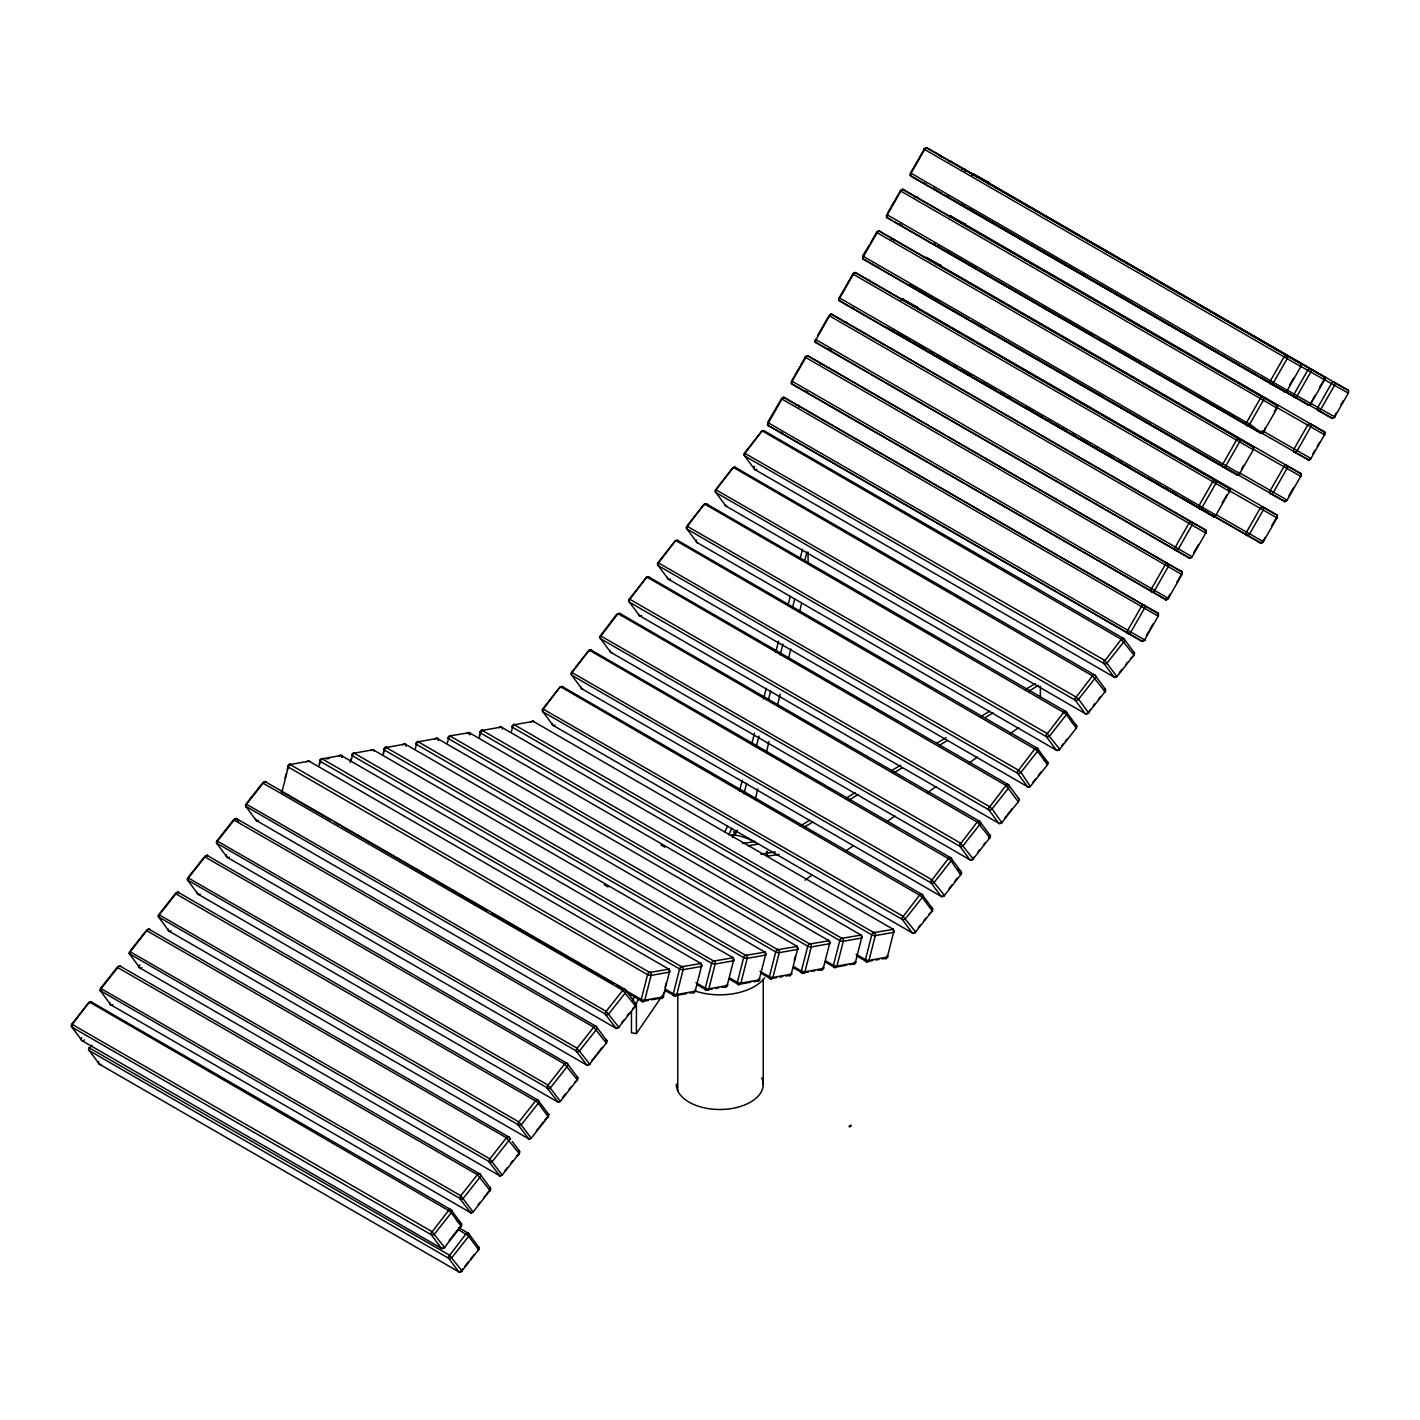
<?xml version="1.0" encoding="UTF-8"?>
<svg xmlns="http://www.w3.org/2000/svg" width="1420" height="1420" viewBox="0 0 1420 1420"><rect width="100%" height="100%" fill="white"/><g stroke="black" fill="none" stroke-linecap="round" stroke-linejoin="round"><path stroke-width="1.5" d="M89.247 1002.165L72.633 1023.962A2.574 1.491 -60 0 0 71.994 1027.193L81.952 1040.647L441.229 1248.216A2.574 2.041 -36.5 0 0 444.602 1247.275L461.234 1226.206A2.574 2.041 -36.5 0 0 460.967 1223.188L451.027 1209.751L91.732 1002.183A2.574 2.041 -36.5 0 0 88.359 1003.106L71.745 1024.175A2.574 2.041 -36.5 0 0 71.994 1027.193L431.289 1234.761L441.229 1248.216A2.574 1.491 -60 0 0 443.732 1247.488L444.833 1247.772L431.911 1231.531L71.745 1024.175M461.145 1271.734L462.991 1268.681M560.261 686.836L543.629 708.633A2.574 1.491 -60 0 0 543.008 711.864L552.966 725.3L912.244 932.869A2.574 2.041 -36.5 0 0 915.616 931.946L932.23 910.877A2.574 2.041 -36.5 0 0 931.981 907.841L922.024 894.405L562.746 686.836A2.574 2.041 -36.5 0 0 561.628 686.588M589.069 650.289L572.455 672.086A2.574 1.491 -60 0 0 571.834 675.316L581.774 688.753L941.069 896.322A2.574 2.041 -36.5 0 0 944.442 895.399L961.056 874.329A2.574 2.041 -36.5 0 0 960.79 871.294L950.85 857.857L591.554 650.289A2.574 2.041 -36.5 0 0 588.182 651.212L586.336 653.555M617.895 613.742L601.281 635.539A2.574 1.491 -60 0 0 600.642 638.769L610.6 652.206L969.878 859.774A2.574 1.491 -60 0 0 971.475 859.881M646.721 577.194L630.09 598.991A2.574 1.491 -60 0 0 629.468 602.222L639.426 615.659L998.704 823.227A2.574 1.491 -60 0 0 1000.763 822.979M675.529 540.647L658.916 562.427A2.574 1.491 -60 0 0 658.294 565.675L668.234 579.111L1027.53 786.68A2.574 2.041 -36.5 0 0 1030.902 785.757L1047.516 764.688A2.574 2.041 -36.5 0 0 1047.25 761.653L1037.31 748.216L678.032 540.647A2.574 2.041 -36.5 0 0 674.66 541.57L670.027 547.428M704.356 504.1L687.741 525.879A2.574 1.491 -60 0 0 687.102 529.128L697.06 542.564L1056.338 750.133A2.574 1.491 -60 0 0 1057.456 750.452M733.181 467.535L716.55 489.332A2.574 1.491 -60 0 0 715.928 492.58L725.886 506.017L1085.164 713.585A2.574 1.491 -60 0 0 1086.761 713.692M761.99 430.988L745.376 452.785A2.574 1.491 -60 0 0 744.754 456.033L754.694 469.47L1113.99 677.038A2.574 1.491 -60 0 0 1116.049 676.79M914.729 932.887L914.729 932.159A2.574 1.491 -60 0 1 912.244 932.869L902.286 919.432L543.008 711.864A2.574 2.041 -36.5 0 1 542.759 708.846L902.925 916.202L915.616 931.946L915.083 932.727M943.555 896.34L943.555 895.612A2.574 1.491 -60 0 1 941.069 896.322L931.112 882.885L571.834 675.316A2.574 2.041 -36.5 0 1 571.568 672.299L931.733 879.654L944.442 895.399L943.892 896.18M972.38 859.792L974.226 856.721M1030.015 786.68L1030.015 785.97A2.574 1.491 -60 0 1 1027.53 786.68L1017.572 773.243L658.294 565.675M1058.841 750.133L1059.71 749.21L1047.019 733.448L686.854 526.092L703.468 505.023A2.574 2.041 -36.5 0 1 706.841 504.1L1066.136 711.668L1076.076 725.105A2.574 2.041 -36.5 0 1 1076.342 728.14L1075.455 728.336L1076.2 727.697M1087.649 713.585L1090.418 709.361M649.863 972.558L289.662 764.297M681.902 966.878L321.701 758.617M713.941 961.198L353.722 752.937M745.962 955.5L385.761 747.24M778 949.82L417.799 741.559M810.021 944.14L449.82 735.879L469.363 732.684M842.06 938.442L481.859 730.182M874.081 932.762L513.88 724.502M431.698 1232.489L448.525 1210.461A2.574 1.491 -60 0 1 451.027 1209.751A2.574 2.041 -36.5 0 1 451.276 1212.769L461.447 1226.702L460.346 1226.418L449.27 1240.476M449.111 1256.008L465.938 1233.98A2.574 1.491 -60 0 1 468.44 1233.27L478.38 1246.707A2.574 2.041 -36.5 0 1 478.647 1249.724L477.759 1249.937A2.574 1.491 -60 0 0 478.38 1246.707M902.712 917.143L919.539 895.132A2.574 1.491 -60 0 1 922.024 894.405A2.574 2.041 -36.5 0 1 922.29 897.44L932.407 911.161L928.573 914.604M931.52 880.595L948.365 858.567A2.574 1.491 -60 0 1 950.85 857.857A2.574 2.041 -36.5 0 1 951.098 860.893L960.612 874.773M960.346 844.048L977.173 822.02A2.574 1.491 -60 0 1 979.676 821.31L989.616 834.747A2.574 2.041 -36.5 0 1 989.882 837.782L988.994 837.995A2.574 1.491 -60 0 0 989.616 834.747M989.172 807.501L1005.999 785.473A2.574 1.491 -60 0 1 1008.484 784.763L1018.442 798.2A2.574 1.491 -60 0 1 1018.619 798.59M1017.98 770.953L1034.825 748.926A2.574 1.491 -60 0 1 1037.31 748.216A2.574 2.041 -36.5 0 1 1037.558 751.233L1047.481 764.546M1046.806 734.406L1063.633 712.378A2.574 1.491 -60 0 1 1066.136 711.668A2.574 2.041 -36.5 0 1 1066.384 714.686L1076.342 728.14L1059.71 749.21A2.574 2.041 -36.5 0 1 1056.338 750.133L1046.398 736.696L687.102 529.128A2.574 2.041 -36.5 0 1 686.517 526.642M1075.632 697.859L1092.459 675.831A2.574 1.491 -60 0 1 1094.944 675.121L1104.902 688.558A2.574 1.491 -60 0 1 1105.15 689.463M1104.44 661.312L1121.285 639.284A2.574 1.491 -60 0 1 1123.77 638.574L1133.728 652.011A2.574 1.491 -60 0 1 1133.923 653.484M755.262 799.584L757.801 788.828M766.427 752.245L768.966 741.488M777.592 704.906L780.13 694.149M788.774 657.566L790.798 648.958M799.442 612.375L801.466 603.784M285.029 778.124L286.094 773.989M287.142 769.853L288.189 765.735A2.574 1.881 79.9 0 1 290.603 764.457L309.205 761.12M281.888 792.981A2.574 1.491 -60 0 1 281.959 791.863L288.295 767.084A2.574 0.923 14.3 0 1 288.189 765.735M319.18 764.173L320.228 760.037A2.574 1.881 79.9 0 1 322.642 758.759L341.244 755.44M319.269 765.522L320.334 761.404A2.574 0.923 14.3 0 1 320.228 760.037M350.154 762.611L351.202 758.493M351.308 759.842L352.355 755.706A2.574 0.923 14.3 0 1 352.267 754.357A2.574 1.881 79.9 0 1 354.663 753.079L373.265 749.742M383.24 752.795L384.287 748.677A2.574 1.881 79.9 0 1 386.702 747.399L405.303 744.062M383.329 754.162L384.394 750.026A2.574 0.923 14.3 0 1 384.287 748.677M415.368 748.464L416.415 744.346A2.574 0.923 14.3 0 1 416.326 742.979A2.574 1.881 79.9 0 1 418.722 741.702L437.324 738.382M447.389 742.784L448.454 738.648A2.574 0.923 14.3 0 1 448.347 737.299A2.574 1.881 79.9 0 1 450.761 736.022A2.574 1.491 -60 0 0 448.454 738.648L807.731 946.217A2.574 0.923 14.3 0 0 811.264 946.962L829.564 943.714A2.574 0.923 14.3 0 0 829.884 942.649M479.321 735.737L480.386 731.62A2.574 1.881 79.9 0 1 482.8 730.341L501.384 727.004M479.428 737.104L480.475 732.968A2.574 0.923 14.3 0 1 480.386 731.62M511.448 731.406L512.514 727.288A2.574 0.923 14.3 0 1 512.407 725.922A2.574 1.881 79.9 0 1 514.821 724.661L533.423 721.324M665.092 987.308L666.14 983.19M794.277 960.435L795.324 956.317M739.5 790.94L742.287 780.254M751.784 743.885L754.57 733.181M763.498 698.959L766.285 688.274M775.764 651.904L778.568 641.201M788.047 604.849L790.283 596.293M800.312 557.794L802.548 549.221M743.903 793.851L746.689 783.148M756.185 746.796L758.972 736.092M768.451 699.723L770.687 691.167M780.166 654.815L782.952 644.112M792.449 607.76L794.685 599.187M804.714 560.687L806.95 552.131M724.786 831.978L727.537 826.085M728.833 834.711L731.584 828.818M732.418 837.498L734.885 832.173A48.901 28.24 0 0 0 733.253 831.871M737.228 830.167L734.885 835.173L731.584 834.658M89.602 1002.13L449.022 1210.781L451.276 1212.769L434.662 1233.838A2.574 2.041 -36.5 0 1 431.289 1234.761A2.574 1.491 -60 0 1 431.911 1231.531L432.053 1232.454M560.616 686.801L920.036 895.434L922.29 897.44L905.658 918.509A2.574 2.041 -36.5 0 1 902.286 919.432A2.574 1.491 -60 0 1 902.925 916.202L903.067 917.107M589.424 650.253L948.862 858.887L951.098 860.893L934.484 881.962A2.574 2.041 -36.5 0 1 931.112 882.885A2.574 1.491 -60 0 1 931.733 879.654L931.875 880.56M618.25 613.706L977.67 822.34L989.882 837.782L973.25 858.851A2.574 2.041 -36.5 0 1 969.878 859.774L959.938 846.338L600.642 638.769A2.574 2.041 -36.5 0 1 600.394 635.734L960.559 843.107L973.481 859.331L972.38 859.064A2.574 1.491 -60 0 1 971.937 859.526M647.076 577.159L1005.999 785.473L1018.246 801.661M675.884 540.612L1035.322 749.245L1037.558 751.233L1020.944 772.32A2.574 2.041 -36.5 0 1 1017.572 773.243A2.574 1.491 -60 0 1 1018.193 770.013L658.028 562.639A2.574 2.041 -36.5 0 0 658.294 565.675M704.71 504.065L1064.148 712.698L1066.384 714.686L1049.77 735.773A2.574 2.041 -36.5 0 1 1046.398 736.696A2.574 1.491 -60 0 1 1047.019 733.448L1047.161 734.371M733.536 467.517L1092.459 675.831L1105.381 692.072L1104.281 691.788A2.574 1.491 -60 0 0 1104.92 690.635M762.345 430.97L1121.285 639.284L1134.154 655.33L1130.32 658.756M767.599 422.414L781.462 398.789A2.574 2.094 -60.8 0 1 784.55 397.618L1158.383 613.564L783.609 397.298M1166.21 599.843L792.183 384.252A2.574 2.094 -60.8 0 1 791.65 380.968L799.957 366.449M800.702 365.117L805.246 357.201A2.574 2.094 -60.8 0 1 808.335 356.012L1182.15 571.958L807.394 355.71M817.689 335.404L828.268 316.908M1213.781 516.649L839.753 301.04A2.574 2.094 -60.8 0 1 839.202 297.774L845.255 287.195M846 285.882L852.799 273.989A2.574 2.094 -60.8 0 1 855.887 272.817L1229.72 488.764L854.947 272.498M869.785 244.275L862.615 255.955L1240.104 473.783L1239.181 473.233A2.574 1.491 -60 0 1 1236.625 474.741L862.792 258.795M870.531 242.962L876.584 232.401A2.574 2.094 -60.8 0 1 879.672 231.211L1253.505 447.158L878.731 230.91M887.518 213.248L898.097 194.753M898.842 193.44L900.351 190.795A2.574 2.094 -60.8 0 1 903.439 189.623L1277.272 405.552L902.516 189.304M1287.674 390.571L1286.751 390.038A2.574 1.491 -60 0 1 1284.177 391.529L911.09 176.24A2.574 2.094 -60.8 0 1 910.557 172.974L915.083 165.04M915.829 163.726L923.39 150.52M849.337 1126.575L850.615 1125.279L849.302 1126.539M1146.331 635.663L1148.602 631.705M1149.348 630.391L1153.129 623.788M1170.115 594.075L1167.843 598.033L1168.749 598.566L791.65 380.968M1176.896 582.182L1181.44 574.266M1193.883 552.469L1198.427 544.552M1222.194 502.946L1226.72 495.03M1241.453 469.274L1243.707 465.316M1265.238 427.668C1264.581 439.383 1253.434 424.899 1246.582 422.468L886.772 214.562A2.574 2.094 -60.8 0 0 887.305 217.846L1261.333 433.437M1274.29 411.818L1276.544 407.859M1289.768 384.749L1293.531 378.146M1157.939 615.25A2.574 1.491 -60 0 0 1157.637 612.908A2.574 2.094 -60.8 0 1 1158.17 616.191L1144.591 639.958A2.574 2.094 -60.8 0 1 1141.503 641.13L767.67 425.201M815.222 341.989L1189.055 557.936A2.574 2.094 -60.8 0 0 1192.143 556.764L1205.74 532.979A2.574 2.094 -60.8 0 0 1205.189 529.713L831.161 314.104M910.344 175.601L1307.891 404.806A2.574 1.491 -60 0 0 1310.465 403.298L1311.973 400.671M1312.737 399.339L1314.991 395.381M1319.517 387.465L1323.298 380.862M1262.841 541.375L1265.113 537.417M1271.912 525.524L1276.438 517.608L1277.343 518.14L1228.229 490.06M1288.899 495.811L1293.425 487.894M1312.666 454.222L1314.938 450.246M1317.21 446.288L1319.464 442.33M973.747 174.252L1348.485 390.5L1333.948 382.14A2.574 1.491 -60 0 0 1331.392 383.631L1317.795 407.416A2.574 1.491 -60 0 0 1317.813 410.362L1331.623 418.083A2.574 1.491 -60 0 0 1334.179 416.575L1336.451 412.616M1340.977 404.7L1343.249 400.724M1201.569 509.212L1260.285 542.884A2.574 2.094 -60.8 0 0 1263.374 541.694L1276.953 517.927A2.574 2.094 -60.8 0 0 1276.42 514.661L902.392 299.052M632.557 1000.319L634.74 996.538M638.609 999.201L636.409 1002.981L636.409 1033.582L631.456 1032.802L631.456 1010.951M636.409 1033.582L666.087 990.202M850.403 1126.433L850.988 1125.51L849.675 1126.77M470.978 1212.893L110.831 1004.845L100.873 991.408A2.574 2.041 -36.5 0 1 100.625 988.373L117.239 967.304A2.574 2.041 -36.5 0 1 120.611 966.381L479.889 1173.949L490.468 1188.167L489.847 1187.386A2.574 1.491 -60 0 1 489.208 1190.617L490.326 1190.901L477.404 1174.659L117.239 967.304M130.622 950.335L135.237 944.477M136.16 943.306L139.852 938.62M140.775 937.448L145.39 931.591M158.436 915.172A2.574 2.041 -36.5 0 1 158.774 914.622L175.388 893.553A2.574 2.041 -36.5 0 1 178.76 892.63L538.056 1100.198L548.635 1114.416M188.789 876.566L193.404 870.726M194.327 869.555L198.019 864.869M198.942 863.697L203.557 857.84M587.294 1065.373L227.147 857.325L217.189 843.888A2.574 2.041 -36.5 0 1 216.94 840.871L233.555 819.802A2.574 2.041 -36.5 0 1 235.188 818.701M246.938 802.815L256.168 791.117M257.091 789.946L261.706 784.088M91.892 1045.138L90.046 1047.481A2.574 1.491 -60 0 0 89.407 1050.729L99.364 1064.166L458.642 1271.734A2.574 2.041 -36.5 0 0 462.015 1270.811L478.647 1249.724L467.979 1235.524L458.465 1229.649M543.683 707.675L547.375 702.989M548.297 701.817L552.913 695.96M553.835 694.788L558.451 688.931M571.568 672.299L574.337 668.784M575.26 667.613L579.875 661.755M580.798 660.584L585.413 654.726M600.394 635.734L616.795 614.185L617.895 614.452A2.574 1.491 -60 0 1 620.38 613.742L979.676 821.31A2.574 2.041 -36.5 0 1 979.924 824.328L963.31 845.415A2.574 2.041 -36.5 0 1 959.938 846.338A2.574 1.491 -60 0 1 960.559 843.107L960.701 844.012M629.291 598.991L989.385 806.56A2.574 1.491 -60 0 0 988.746 809.79A2.574 2.041 -36.5 0 0 992.119 808.867L1008.75 787.78A2.574 2.041 -36.5 0 0 1008.484 784.763L649.206 577.194A2.574 2.041 -36.5 0 0 645.834 578.117L629.22 599.187A2.574 2.041 -36.5 0 0 629.468 602.222L988.746 809.79L998.704 823.227A2.574 2.041 -36.5 0 0 1002.076 822.304L1018.69 801.235A2.574 2.041 -36.5 0 0 1018.442 798.2M669.104 548.599L658.117 562.444M717.526 487.202L715.68 489.545A2.574 2.041 -36.5 0 0 715.928 492.58L1075.224 700.149L1085.164 713.585A2.574 2.041 -36.5 0 0 1088.536 712.662L1105.15 691.575A2.574 2.041 -36.5 0 0 1104.902 688.558M718.449 486.03L723.064 480.191M723.987 479.019L732.294 468.476A2.574 2.041 -36.5 0 1 735.666 467.553L1094.944 675.121A2.574 2.041 -36.5 0 1 1095.21 678.139L1078.596 699.208A2.574 2.041 -36.5 0 1 1075.224 700.149A2.574 1.491 -60 0 1 1075.845 696.9L715.716 489.687M745.411 451.826L750.026 445.986M750.949 444.815L754.659 440.129M755.582 438.957L760.197 433.1M478.132 1204.675L479.978 1202.332M483.67 1197.646L485.516 1195.303M486.439 1194.131L488.285 1191.788M504.455 1171.305L507.224 1167.79M510.916 1163.104L512.762 1160.761M516.454 1156.093L519.365 1153.821L506.478 1137.793L146.313 930.419A2.574 2.041 -36.5 0 1 146.775 929.958M536.298 1130.923L538.144 1128.581M539.067 1127.409L540.913 1125.066M541.837 1123.894L543.683 1121.552M544.606 1120.38L546.452 1118.037M562.604 1097.553L565.373 1094.039M569.065 1089.353L570.911 1087.01M574.603 1082.324L577.514 1080.07L564.645 1064.024L204.48 856.668A2.574 2.041 -36.5 0 1 204.941 856.189M591.696 1060.669L593.542 1058.326M594.465 1057.155L596.311 1054.812M597.234 1053.658L599.08 1051.315M600.003 1050.143L601.849 1047.8M621.694 1022.631L623.54 1020.288M627.232 1015.602L629.078 1013.259M632.77 1008.573L635.503 1006.017L622.794 990.272L262.629 782.917A2.574 2.041 -36.5 0 1 263.658 782.065M464.837 1266.338L468.529 1261.652M470.375 1259.309L474.067 1254.623M918.42 927.473L920.267 925.13M923.958 920.444L925.805 918.101M949.093 888.583L951.861 885.068M954.631 881.554L957.399 878.057M977.918 852.035L979.764 849.692M983.456 845.006L985.303 842.663M1004.881 817.831L1006.727 815.488M1007.65 814.317L1009.496 811.974M1010.419 810.802L1012.265 808.459M1032.784 782.455L1035.553 778.941M1038.322 775.427L1041.091 771.912M1061.61 745.908L1063.456 743.565M1065.302 741.222L1067.148 738.879M1093.187 705.846L1095.051 703.503M1098.743 698.817L1100.589 696.474M1119.244 672.814L1122.013 669.299M1125.705 664.613L1127.551 662.27M649.508 972.469L669.104 969.15M681.529 966.771L701.143 963.47M713.568 961.091L733.164 957.772L372.892 749.636M745.589 955.411L765.202 952.092M777.628 949.714L797.223 946.412L436.969 738.276M809.666 944.034L829.262 940.714M841.687 938.354L861.283 935.034M873.726 932.656L893.322 929.355L533.05 721.218M804.98 880.169L812.169 875.039M846.302 850.669L853.491 845.539M887.624 821.15L894.813 816.021M927.171 792.928L936.153 786.52M968.493 763.428L977.475 757.02M1009.833 733.927L1018.814 727.501M800.117 826.032L809.595 820.281M845.628 798.466L855.106 792.715M891.139 770.9L900.617 765.149M936.65 743.334L946.128 737.583M980.261 716.905L989.74 711.172M1025.772 689.339L1035.251 683.606M805.229 826.6L812.808 822.003M848.841 800.188L858.319 794.437M894.351 772.604L901.948 768.025M939.862 745.038L947.459 740.441M985.373 717.473L992.97 712.875M1029.003 691.061L1038.481 685.31M605.914 1014.377L245.642 806.24M576.84 1051.261L216.568 843.107M547.747 1088.128L187.493 879.992M518.673 1125.013L158.401 916.876M489.598 1161.88L129.326 953.743M460.524 1198.764L100.252 990.627L100.873 991.408A2.574 1.491 -60 0 1 101.494 988.16L118.109 967.091A2.574 1.491 -60 0 1 120.611 966.381L119.741 965.902M744.541 453.14L1104.653 660.353L1116.919 676.541M89.194 1047.836L449.323 1255.049L462.245 1271.291L461.145 1271.024A2.574 1.491 -60 0 1 458.642 1271.734L448.702 1258.297L89.407 1050.729A2.574 2.041 -36.5 0 1 89.158 1047.694L89.247 1047.498M940.785 155.827L1324.771 377.223L950.015 160.975M917.018 197.415L917.249 197.345A2.574 1.491 -60 0 1 917.728 198.001M964.446 223.97L964.695 223.881A2.574 1.491 -60 0 1 965.227 225.052M869.448 280.627L869.697 280.539A2.574 1.491 -60 0 1 870.229 281.71M940.679 265.558L940.91 265.487A2.574 1.491 -60 0 1 941.389 266.143M845.663 322.216L845.912 322.145A2.574 1.491 -60 0 1 846.391 322.802M821.896 363.822L822.127 363.733A2.574 1.491 -60 0 1 822.606 364.408M1270.616 383.737L1270.368 383.808A2.574 1.491 -60 0 1 1270.35 380.862L1283.946 357.094A2.574 1.491 -60 0 1 1286.52 355.586L1301.057 363.964L1300.312 363.307A2.574 1.491 -60 0 1 1300.33 366.253L1301.235 366.786L923.763 148.993M1294.33 396.996L1294.099 397.085A2.574 1.491 -60 0 1 1294.081 394.139L1307.66 370.354A2.574 1.491 -60 0 1 1310.234 368.863L1310.269 369.111M1246.831 425.325L1246.6 425.414A2.574 1.491 -60 0 1 1246.582 422.468L1260.161 398.683A2.574 1.491 -60 0 1 1262.735 397.192L1262.77 397.44M1223.046 466.931L1222.815 467.02A2.574 1.491 -60 0 1 1222.797 464.056L1236.376 440.289A2.574 1.491 -60 0 1 1238.95 438.78L1239.003 439.046M1324.718 432.106L1310.181 423.728A2.574 1.491 -60 0 0 1307.607 425.237L1294.01 449.004A2.574 1.491 -60 0 0 1294.046 451.968L1294.277 451.88M1199.279 508.537L1199.03 508.608A2.574 1.491 -60 0 1 1199.013 505.662L1212.609 481.895A2.574 1.491 -60 0 1 1215.165 480.386L1215.218 480.634M926.177 257.446L1300.933 473.694L1286.396 465.334A2.574 1.491 -60 0 0 1283.822 466.843L1270.243 490.61A2.574 1.491 -60 0 0 1270.261 493.556L1270.492 493.485M1175.494 550.126L1175.263 550.215A2.574 1.491 -60 0 1 1175.227 547.268L1188.824 523.483A2.574 1.491 -60 0 1 1191.398 521.992L1205.935 530.352L1205.189 529.713A2.574 1.491 -60 0 1 1205.207 532.66L1206.13 533.21L829.014 315.595A2.574 2.094 -60.8 0 1 832.102 314.423L1191.433 522.24M1246.725 535.074L1246.476 535.163A2.574 1.491 -60 0 1 1246.458 532.216L1260.055 508.431A2.574 1.491 -60 0 1 1262.611 506.94L1277.166 515.3L1276.42 514.661A2.574 1.491 -60 0 1 1276.899 516.401M1151.709 591.732L1151.478 591.821A2.574 1.491 -60 0 1 1151.46 588.856L1165.039 565.089A2.574 1.491 -60 0 1 1167.613 563.58L1167.648 563.846M1127.941 633.338L1127.693 633.409A2.574 1.491 -60 0 1 1127.675 630.462L1141.272 606.695A2.574 1.491 -60 0 1 1143.828 605.186L1143.881 605.435M1309.95 368.934L1310.234 368.863A2.574 2.094 -60.8 0 1 1310.766 372.129L1297.188 395.914A2.574 2.094 -60.8 0 1 1294.099 397.085L1294.649 397.174M1262.451 397.245L1262.735 397.192A2.574 2.094 -60.8 0 1 1263.267 400.458L1249.689 424.225A2.574 2.094 -60.8 0 1 1246.6 425.414L1247.15 425.503M1238.666 438.851L1238.95 438.78A2.574 2.094 -60.8 0 1 1239.5 442.064L1225.904 465.831A2.574 2.094 -60.8 0 1 1222.815 467.02L1223.365 467.109M1214.881 480.457L1215.165 480.386A2.574 2.094 -60.8 0 1 1215.715 483.67L1202.119 507.437A2.574 2.094 -60.8 0 1 1199.03 508.608L1199.581 508.715M1191.096 522.045L1191.398 521.992A2.574 2.094 -60.8 0 1 1191.93 525.258L1178.351 549.025A2.574 2.094 -60.8 0 1 1175.263 550.215L1175.795 550.303M1167.329 563.651L1167.613 563.58A2.574 2.094 -60.8 0 1 1168.145 566.864L1154.566 590.631A2.574 2.094 -60.8 0 1 1151.478 591.821L1152.028 591.909M1143.544 605.257L1143.828 605.186A2.574 2.094 -60.8 0 1 1144.378 608.47L1130.781 632.237A2.574 2.094 -60.8 0 1 1127.693 633.409L1128.243 633.515M326.334 758.954L329.387 758.422M648.478 1000.372L642.372 1001.455L629.273 993.876M651.514 999.822L661.596 998.065M686.606 993.592L674.394 995.757L665.039 990.361M689.659 993.059L693.617 992.385M712.538 988.994L706.432 990.077L697.078 984.681M715.573 988.462L718.626 987.912M721.679 987.379L725.655 986.705M750.665 982.232L738.453 984.397L729.099 978.983M753.718 981.681L757.677 981.007M776.598 977.634L770.492 978.717L761.138 973.303M779.651 977.084L782.686 976.534M785.739 976.001L789.715 975.327M808.619 971.937L802.531 973.019L793.159 967.623M811.672 971.404L814.725 970.854M817.778 970.321L821.736 969.647M846.764 965.174L834.552 967.339L825.197 961.926M849.799 964.624L853.775 963.949L852.852 964.091A2.574 1.881 79.9 0 0 855.266 962.813A2.574 0.923 14.3 0 0 855.585 961.748M872.679 960.577L866.591 961.659L857.236 956.246M875.732 960.026L878.785 959.494M881.838 958.944L885.814 958.269M1122.261 639.124L1121.285 639.284L1122.226 639.462M1093.435 675.672L1092.459 675.831L1093.4 676.009M1064.627 712.236L1063.633 712.378L1064.574 712.556M1035.801 748.784L1034.825 748.926L1035.766 749.103M1006.975 785.331L1005.999 785.473L1006.94 785.65M978.167 821.878L977.173 822.02L978.114 822.198M949.341 858.425L948.365 858.567L949.306 858.745M920.515 894.973L919.539 895.132L920.48 895.292M449.519 1210.302L448.525 1210.461L449.465 1210.639M466.931 1233.82L465.938 1233.98L466.878 1234.157M742.571 843.48L755.44 841.492M748.18 845.681L758.901 844.03M766.764 851.237A48.901 28.24 0 0 1 767.599 853.154L760.854 854.201M775.32 851.965L766.267 853.296L767.599 856.171L779.172 854.378M744.577 452.802L744.488 452.998A2.574 2.041 -36.5 0 0 744.754 456.033L1104.032 663.601L1113.99 677.038A2.574 2.041 -36.5 0 0 1117.362 676.115L1133.976 655.028A2.574 2.041 -36.5 0 0 1133.728 652.011M513.827 724.626L514.821 724.661A2.574 1.491 -60 0 0 512.514 727.288L871.791 934.857A2.574 0.923 14.3 0 0 875.323 935.602L893.624 932.336A2.574 0.923 14.3 0 0 893.943 931.271M481.788 730.306L482.8 730.341A2.574 1.491 -60 0 0 480.475 732.968L839.77 940.537A2.574 0.923 14.3 0 0 843.303 941.282L861.603 938.034A2.574 0.923 14.3 0 0 861.496 936.685A2.574 1.491 -60 0 0 860.378 934.662L501.029 726.898M417.728 741.684L418.722 741.719A2.574 1.491 -60 0 0 416.415 744.346L775.71 951.915A2.574 0.923 14.3 0 0 779.243 952.66L797.543 949.394A2.574 0.923 14.3 0 0 797.436 948.045A2.574 1.491 -60 0 0 796.318 946.039A2.574 1.881 79.9 0 1 797.543 949.394L791.206 974.191A2.574 1.881 79.9 0 1 788.792 975.451L789.804 975.487M385.69 747.364L386.702 747.399A2.574 1.491 -60 0 0 384.394 750.026L743.672 957.595A2.574 0.923 14.3 0 0 747.204 958.34L765.504 955.092A2.574 0.923 14.3 0 0 765.416 953.743A2.574 1.491 -60 0 0 764.279 951.719L404.931 743.956M353.669 753.061L354.663 753.079A2.574 1.491 -60 0 0 352.355 755.706L711.651 963.275A2.574 0.923 14.3 0 0 715.165 964.02L733.483 960.772A2.574 0.923 14.3 0 0 733.377 959.423A2.574 1.491 -60 0 0 732.259 957.399A2.574 1.881 79.9 0 1 733.483 960.772L727.147 985.551A2.574 1.881 79.9 0 1 724.732 986.829L725.726 986.865M321.63 758.741L322.642 758.759A2.574 1.491 -60 0 0 320.334 761.404L679.612 968.972A2.574 0.923 14.3 0 0 683.144 969.7L701.444 966.452A2.574 0.923 14.3 0 0 701.338 965.103A2.574 1.491 -60 0 0 700.22 963.08L340.871 755.333M289.609 764.422L290.603 764.457A2.574 1.491 -60 0 0 288.295 767.084L647.573 974.653A2.574 0.923 14.3 0 0 651.106 975.398L669.406 972.15A2.574 0.923 14.3 0 0 669.725 971.067M893.535 930.987A2.574 1.491 -60 0 0 892.417 928.982A2.574 1.881 79.9 0 1 893.624 932.336L887.305 957.133A2.574 1.881 79.9 0 1 884.891 958.411L885.885 958.429M468.99 732.578L828.339 940.342A2.574 1.881 79.9 0 1 829.564 943.714L823.227 968.493A2.574 1.881 79.9 0 1 820.831 969.771L821.825 969.807M765.131 952.216L764.279 951.719A2.574 1.881 79.9 0 1 765.504 955.092L759.167 979.871A2.574 1.881 79.9 0 1 756.771 981.149L757.765 981.167M701.072 963.594L700.22 963.08A2.574 1.881 79.9 0 1 701.444 966.452L695.108 991.249A2.574 1.881 79.9 0 1 692.712 992.509L693.705 992.544M308.832 761.014L668.199 968.777A2.574 1.881 79.9 0 1 669.406 972.15L663.087 996.929A2.574 1.881 79.9 0 1 660.673 998.207L661.667 998.224M606.18 1014.625L605.559 1014.59A2.574 1.491 -60 0 1 606.18 1011.342L622.794 990.272A2.574 1.491 -60 0 1 625.297 989.562L635.858 1003.78L635.237 1002.999A2.574 2.041 -36.5 0 1 635.503 1006.017L618.889 1027.104A2.574 2.041 -36.5 0 1 615.517 1028.027L256.097 820.37M577.106 1051.492L576.484 1051.457A2.574 1.491 -60 0 1 577.106 1048.226L593.72 1027.157A2.574 1.491 -60 0 1 596.205 1026.429L606.784 1040.647L606.163 1039.884A2.574 1.491 -60 0 1 605.541 1043.114L606.642 1043.398L593.72 1027.157L233.555 819.802M548.014 1088.377L547.392 1088.341A2.574 1.491 -60 0 1 548.031 1085.111L564.645 1064.024A2.574 1.491 -60 0 1 567.13 1063.314L577.709 1077.531L577.088 1076.75A2.574 2.041 -36.5 0 1 577.337 1079.786L560.722 1100.855A2.574 2.041 -36.5 0 1 557.35 1101.778L197.948 894.121M518.939 1125.244L518.318 1125.208A2.574 1.491 -60 0 1 518.939 1121.977L535.553 1100.908A2.574 1.491 -60 0 1 538.056 1100.198A2.574 2.041 -36.5 0 1 538.304 1103.216L548.475 1117.149L547.375 1116.865A2.574 1.491 -60 0 0 547.996 1113.635L548.653 1114.345M489.865 1162.128L489.243 1162.092A2.574 1.491 -60 0 1 489.865 1158.862L506.478 1137.793A2.574 1.491 -60 0 1 508.964 1137.065L510.632 1139.302M460.79 1199.013L460.151 1198.977A2.574 1.491 -60 0 1 460.79 1195.729L477.404 1174.659A2.574 1.491 -60 0 1 479.889 1173.949A2.574 2.041 -36.5 0 1 480.155 1176.967L463.523 1198.036A2.574 2.041 -36.5 0 1 460.151 1198.977L470.819 1212.857M1001.97 822.872L992.119 808.867L989.385 806.56L989.527 807.465M1270.918 383.915L1270.368 383.808A2.574 2.094 -60.8 0 0 1273.456 382.637L1287.053 358.87A2.574 2.094 -60.8 0 0 1286.52 355.586L926.302 147.715M1310.181 423.728A2.574 2.094 -60.8 0 1 1310.713 427.012L1297.134 450.779A2.574 2.094 -60.8 0 1 1294.046 451.968L1294.579 452.057M1286.396 465.334A2.574 2.094 -60.8 0 1 1286.928 468.6L1273.35 492.385A2.574 2.094 -60.8 0 1 1270.261 493.556L1270.811 493.663M1247.026 535.251L1246.476 535.163A2.574 2.094 -60.8 0 0 1249.564 533.973L1263.161 510.206A2.574 2.094 -60.8 0 0 1262.611 506.94M1308.725 405.055L1249.884 371.294M1332.439 418.314L1259.806 376.85M1261.208 433.384L894.209 221.697M1308.654 459.92L1294.046 451.968M1237.441 474.972L997.088 336.363M1284.887 501.526L1270.261 493.556M1213.656 516.578L913.433 343.356M1166.104 599.772L791.455 383.595M1142.319 641.378L767.776 425.272M949.962 215.858L964.783 224.165M1308.832 405.126L1307.891 404.806A2.574 2.094 -60.8 0 0 1310.979 403.635L1324.576 379.85A2.574 2.094 -60.8 0 0 1324.026 376.584A2.574 1.491 -60 0 1 1324.061 379.53L1324.966 380.063L1300.188 366.04M1332.563 418.385L1331.623 418.083A2.574 2.094 -60.8 0 0 1334.711 416.894L1348.29 393.127A2.574 2.094 -60.8 0 0 1347.757 389.861A2.574 1.491 -60 0 1 1348.29 391.015M1308.778 459.991L1236.021 418.438M1237.548 475.043L1236.625 474.741A2.574 2.094 -60.8 0 0 1239.713 473.552L1253.292 449.785A2.574 2.094 -60.8 0 0 1252.759 446.501A2.574 1.491 -60 0 1 1253.239 448.241M1284.994 501.597L1223.472 466.541M1142.443 641.449L1141.503 641.13A2.574 1.491 -60 0 0 1142.319 641.201M761.564 431.485L761.12 431.928A2.574 2.041 -36.5 0 1 761.582 431.449L761.99 431.715A2.574 1.491 -60 0 1 764.492 431.005L1123.77 638.574A2.574 2.041 -36.5 0 1 1124.019 641.591L1107.405 662.661A2.574 2.041 -36.5 0 1 1104.032 663.601A2.574 1.491 -60 0 1 1104.653 660.353L1104.795 661.276M560.279 1101.299L548.031 1085.111L187.866 877.737A2.574 2.041 -36.5 0 0 188.114 880.773L198.072 894.209A2.574 1.491 -60 0 0 200.113 893.961M531.204 1138.166L518.939 1121.977L158.774 914.622M502.112 1175.05L489.865 1158.862L129.699 951.506A2.574 2.041 -36.5 0 0 129.948 954.524L139.905 967.961L500.053 1176.008M473.037 1211.917L460.79 1195.729L100.625 988.373M265.114 781.586L625.297 989.562A2.574 2.041 -36.5 0 1 625.545 992.58L608.932 1013.649A2.574 2.041 -36.5 0 1 605.559 1014.59L616.227 1028.47M187.635 880.027L188.114 880.773A2.574 1.491 -60 0 1 188.736 877.524L205.35 856.455A2.574 1.491 -60 0 1 207.852 855.745L206.947 855.337L567.13 1063.314A2.574 2.041 -36.5 0 1 567.397 1066.331L550.765 1087.418A2.574 2.041 -36.5 0 1 547.392 1088.341L558.06 1102.222M178.76 892.63L177.873 892.221L178.76 892.63A2.574 1.491 -60 0 0 176.275 893.34L159.661 914.409A2.574 1.491 -60 0 0 159.04 917.639L168.98 931.094L529.128 1139.124M129.468 953.779L129.948 954.524A2.574 1.491 -60 0 1 130.587 951.293L147.201 930.206A2.574 1.491 -60 0 1 149.686 929.496L148.798 929.088L508.964 1137.065A2.574 2.041 -36.5 0 1 509.23 1140.1L492.616 1161.169A2.574 2.041 -36.5 0 1 489.243 1162.092L499.911 1175.991M119.706 965.973L120.611 966.381M1087.223 713.337A2.574 1.491 -60 0 0 1087.649 712.875L1088.767 713.142L1078.596 699.208L1075.845 696.9L1075.987 697.823M923.728 148.976L924.136 149.189A2.574 2.094 -60.8 0 1 927.224 148.017L941.034 155.738A2.574 1.491 -60 0 1 941.567 156.91M1277.343 408.339L900.351 190.795M767.971 422.645L1144.981 640.172M867.016 961.89L866.591 961.659A2.574 1.491 -60 0 1 865.454 959.636L856.1 954.222M834.995 967.57L834.552 967.339A2.574 1.491 -60 0 1 833.433 965.316L825.943 961.003M802.957 973.268L802.531 973.019A2.574 1.491 -60 0 1 801.395 970.996L793.922 966.683M770.936 978.948L770.492 978.717A2.574 1.491 -60 0 1 769.374 976.694L760.019 971.28M738.897 984.628L738.453 984.397A2.574 1.491 -60 0 1 737.335 982.374L729.862 978.043M706.858 990.326L706.432 990.077A2.574 1.491 -60 0 1 705.314 988.054L695.96 982.658M674.837 996.006L674.394 995.757A2.574 1.491 -60 0 1 673.275 993.751L665.785 989.42M642.798 1001.686L642.372 1001.455A2.574 1.491 -60 0 1 641.254 999.431L616.919 985.373M265.149 781.515L266.002 781.994A2.574 1.491 -60 0 0 263.517 782.704L246.902 803.773A2.574 1.491 -60 0 0 246.281 807.022L256.221 820.458A2.574 1.491 -60 0 0 258.28 820.21M616.369 1028.506L615.517 1028.027A2.574 1.491 -60 0 0 618.002 1027.317L619.102 1027.583L606.18 1011.342L246.015 803.986A2.574 2.041 -36.5 0 0 246.281 807.022L245.802 806.258M558.202 1102.257L557.35 1101.778A2.574 1.491 -60 0 0 559.835 1101.068M910.557 172.974L1287.532 390.5M876.584 232.401L1253.203 449.714M852.799 273.989L1229.915 491.604L1228.992 491.054A2.574 1.491 -60 0 0 1228.975 488.107A2.574 2.094 -60.8 0 1 1229.507 491.391L1215.928 515.158A2.574 2.094 -60.8 0 1 1212.84 516.33A2.574 1.491 -60 0 0 1214.118 516.188M839.202 297.774L1216.336 515.371L1215.396 514.839A2.574 1.491 -60 0 1 1214.597 515.851M1263.374 541.694L1216.514 514.91M1192.143 556.764L815.435 339.362A2.574 2.094 -60.8 0 0 815.967 342.646L1189.995 558.237L1189.055 557.936A2.574 1.491 -60 0 0 1190.812 557.457M781.462 398.789L1158.081 616.102M971.972 175.192A2.574 2.094 -60.8 0 1 974.67 174.553L988.48 182.292A2.574 1.491 -60 0 1 988.959 184.032M934.076 188.86L941.708 193.386M944.016 194.664L948.613 197.238A2.574 1.491 -60 0 0 949.43 197.309M963.133 205.368L965.44 206.645M970.037 209.219L972.327 210.515M891.92 220.419L886.559 217.189L887.305 217.846A2.574 1.491 -60 0 1 887.287 214.899L900.884 191.114A2.574 1.491 -60 0 1 903.439 189.623M937.058 245.678L939.348 246.973M925.449 257.677A2.574 2.094 -60.8 0 1 927.118 257.765L940.998 265.753M875.039 265.877L862.898 258.866M913.273 287.284L915.581 288.562M920.178 291.135L922.468 292.431M901.114 299.567A2.574 2.094 -60.8 0 1 903.333 299.354L917.125 307.093A2.574 1.491 -60 0 1 917.622 308.832M891.795 330.168L894.103 331.446M896.393 332.741L898.7 334.019M1323.901 379.317L1348.201 393.056M1310.305 403.085L1335.119 417.125L1334.179 416.575M1286.591 389.808L1311.388 403.848L1310.465 403.298M960.399 203.876L964.144 206.042M967.89 208.19L1077.123 271.06M1078.295 271.983L1084.614 275.373M1085.785 276.296L1131.385 302.407M1132.556 303.33L1239.216 364.958M1242.961 367.123L1249.281 370.514M1250.452 371.436L1257.943 375.767M950.477 198.321L1066.509 265.345M1068.372 266.427L1248.02 370.212M948.684 216.373A2.574 2.094 -60.8 0 1 950.885 216.159L1324.718 432.106M1277.663 407.93L1324.913 434.946L1323.99 434.413M1262.202 430.633L1311.334 458.731L1310.411 458.181A2.574 1.491 -60 0 1 1310.039 458.731M936.632 245.465L976.623 268.327M977.794 269.25L992.757 277.912M994.639 278.977L1094.518 336.433M1095.69 337.356L1141.289 363.467M1142.461 364.39L1234.868 417.515M1253.878 449.536L1301.146 476.552L1300.223 476.002A2.574 1.491 -60 0 0 1300.188 473.055A2.574 2.094 -60.8 0 1 1300.738 476.339L1287.141 500.106A2.574 2.094 -60.8 0 1 1284.053 501.278A2.574 1.491 -60 0 0 1286.254 500.337M1238.418 472.221L1287.354 500.213M910.238 285.349L939.738 302.353M940.91 303.294L968.99 319.5M970.854 320.583L984.663 328.304M987.699 330.31L1104.423 397.493M1105.594 398.416L1151.194 424.527M1152.365 425.45L1222.301 465.6M876.601 266.339A2.574 2.094 -60.8 0 0 877.329 267.173L995.225 335.28M910.344 340.711L900.99 335.315A2.574 2.094 -60.8 0 1 900.262 334.499M914.089 342.877L925.325 349.373M929.07 351.521L932.798 353.686M936.543 355.852L949.643 363.413M953.388 365.579L957.133 367.745M960.879 369.91L972.096 376.389M983.332 382.885L996.432 390.447M1000.177 392.612L1003.922 394.778M1007.65 396.943L1011.395 399.091M1024.494 406.67L1043.203 417.48M1046.948 419.645L1050.694 421.793M1054.439 423.959L1058.184 426.124M1061.929 428.29L1067.538 431.538M1071.283 433.686L1075.029 435.851M1080.638 439.099L1089.992 444.495M1093.737 446.661L1097.482 448.827M1101.228 450.992L1114.327 458.553M1118.055 460.719L1121.8 462.884M1125.545 465.05L1129.291 467.198M1147.999 478.025L1161.098 485.587M1164.844 487.752L1168.589 489.918M1172.334 492.066L1176.08 494.231M1181.688 497.479L1192.906 503.958M1196.652 506.123L1200.397 508.289M1202.278 509.372L1207.888 512.62M1211.633 514.768L1261.226 543.185L1260.285 542.884A2.574 1.491 -60 0 0 1262.469 541.925M887.198 327.594A2.574 1.491 -60 0 1 886.896 327.328A2.574 2.094 -60.8 0 0 887.198 327.594L915.261 343.8M919.006 345.965L939.596 357.858M943.324 360.023L947.069 362.189M950.814 364.354L986.368 384.891M990.113 387.056L993.858 389.204M997.603 391.37L1033.156 411.924M1036.902 414.072L1064.965 430.295M1068.71 432.461L1104.263 452.998M1108.008 455.163L1111.754 457.329M1115.481 459.476L1151.034 480.031M1154.78 482.179L1158.525 484.344M1162.27 486.51L1197.823 507.047M911.569 342.273L839.007 300.401M1072.331 722.94L1076.076 725.105A2.574 1.491 -60 0 1 1075.828 727.785M1043.522 759.487L1047.25 761.653A2.574 1.491 -60 0 1 1047.285 763.729M957.062 869.146L960.79 871.294A2.574 1.491 -60 0 1 960.541 873.974M661.063 845.06L664.791 847.225M604.263 884.82L608.009 886.985M281.959 791.863L330.611 819.979M334.357 822.127L339.966 825.375M341.847 826.458L487.805 910.788M491.551 912.953L613.174 983.208M457.222 1221.022L460.967 1223.188A2.574 1.491 -60 0 1 460.719 1225.868M459.068 1227.856L468.44 1233.27A2.574 2.041 -36.5 0 1 468.689 1236.287L452.075 1257.357A2.574 2.041 -36.5 0 1 448.702 1258.297A2.574 1.491 -60 0 1 449.323 1255.049L449.465 1255.972M1181.866 574.514L805.034 357.094M1144.964 640.154L1144.058 639.639A2.574 1.491 -60 0 1 1143.686 640.189M861.23 935.159L860.378 934.662A2.574 1.881 79.9 0 1 861.603 938.034L855.266 962.813L836.966 966.061A2.574 1.881 79.9 0 1 834.552 967.339L834.623 967.535M829.191 940.856L828.339 940.342A2.574 1.491 -60 0 1 829.475 942.365M669.033 969.274L668.199 968.777A2.574 1.491 -60 0 1 669.317 970.801M587.134 1065.355L576.484 1051.457A2.574 2.041 -36.5 0 0 579.857 1050.534L596.471 1029.465A2.574 2.041 -36.5 0 0 596.205 1026.429L236.057 818.399L238.578 821.115M528.985 1139.106L518.318 1125.208A2.574 2.041 -36.5 0 0 521.69 1124.285L538.304 1103.216L536.068 1101.228L175.388 893.553M227.023 857.236L227.147 857.325A2.574 1.491 -60 0 0 229.206 857.077M168.856 930.987L168.98 931.094A2.574 1.491 -60 0 0 171.039 930.845M139.781 967.872L139.905 967.961A2.574 1.491 -60 0 0 141.964 967.712M110.707 1004.756L110.831 1004.845A2.574 1.491 -60 0 0 112.872 1004.597M255.831 820.121L256.221 820.458A2.574 2.041 -36.5 0 1 255.44 818.559M226.756 856.988L227.147 857.325A2.574 2.041 -36.5 0 1 226.543 854.858M197.682 893.872L198.072 894.209A2.574 2.041 -36.5 0 1 197.273 892.31M168.589 930.757L168.98 931.094A2.574 2.041 -36.5 0 1 168.199 929.195M139.515 967.623L139.905 967.961A2.574 2.041 -36.5 0 1 139.639 964.943L139.959 965.298M110.44 1004.508L110.831 1004.845A2.574 2.041 -36.5 0 1 110.032 1002.946M934.182 188.931L934.804 189.517A2.574 1.491 -60 0 1 934.271 188.345M910.469 175.672L911.09 176.24A2.574 1.491 -60 0 1 911.072 173.293L924.651 149.526A2.574 1.491 -60 0 1 927.224 148.017M910.344 285.42L910.966 285.988A2.574 1.491 -60 0 1 910.433 284.834M839.131 300.472L839.753 301.04A2.574 1.491 -60 0 1 839.735 298.094L853.313 274.326A2.574 1.491 -60 0 1 855.887 272.817M815.346 342.06L815.967 342.646A2.574 1.491 -60 0 1 815.95 339.7L829.546 315.914A2.574 1.491 -60 0 1 832.102 314.423M791.561 383.666L792.183 384.252A2.574 1.491 -60 0 1 792.165 381.288L805.761 357.52A2.574 1.491 -60 0 1 808.335 356.012M518.957 1152.596A2.574 1.491 -60 0 0 518.921 1150.502L519.578 1151.212L512.283 1141.556M754.748 466.807L754.446 466.434A2.574 2.041 -36.5 0 0 754.694 469.47A2.574 1.491 -60 0 0 756.753 469.221M948.613 197.238L948.258 196.812A2.574 2.094 -60.8 0 0 948.613 197.238L948.578 196.989M924.544 183.535L924.899 183.961A2.574 1.491 -60 0 0 926.177 183.819M900.759 225.141L901.114 225.567A2.574 1.491 -60 0 0 902.392 225.425M876.974 266.729L877.329 267.173A2.574 1.491 -60 0 0 878.146 267.226M853.189 308.335L853.544 308.761A2.574 1.491 -60 0 0 854.378 308.832M829.422 349.941L829.777 350.367A2.574 1.491 -60 0 0 831.534 349.888M805.637 391.529L805.992 391.973A2.574 1.491 -60 0 0 807.288 391.831M781.852 433.135L782.207 433.561A2.574 1.491 -60 0 0 783.023 433.632M708.509 506.336L706.841 504.1A2.574 1.491 -60 0 0 704.356 504.81L703.468 505.023M622.049 615.978L620.38 613.742A2.574 2.041 -36.5 0 0 617.469 614.185M216.71 843.143L217.189 843.888A2.574 1.491 -60 0 1 217.828 840.658L234.442 819.588A2.574 1.491 -60 0 1 236.927 818.861A2.574 2.041 -36.5 0 0 236.412 818.665M158.561 916.894L159.04 917.639A2.574 2.041 -36.5 0 1 158.241 915.758M732.294 468.476L733.181 468.263A2.574 1.491 -60 0 1 735.666 467.553M674.66 541.57L675.529 541.357A2.574 1.491 -60 0 1 678.032 540.647M645.834 578.117L646.721 577.904A2.574 1.491 -60 0 1 649.206 577.194M588.182 651.212L589.069 650.999A2.574 1.491 -60 0 1 591.554 650.289M216.94 840.871L577.106 1048.226L590.028 1064.467L588.927 1064.183A2.574 1.491 -60 0 1 586.424 1064.894A2.574 2.041 -36.5 0 0 589.797 1063.97L606.411 1042.901A2.574 2.041 -36.5 0 0 606.163 1039.884M88.359 1003.106L89.247 1002.893A2.574 1.491 -60 0 1 91.732 1002.183M1059.178 749.973L1058.841 749.423A2.574 1.491 -60 0 1 1058.397 749.884M1030.352 786.538L1020.944 772.32L1018.193 770.013L1018.335 770.918M866.661 961.837L866.591 961.659A2.574 1.881 79.9 0 0 868.987 960.381L887.305 957.133A2.574 0.923 14.3 0 0 887.198 955.767A2.574 1.491 -60 0 1 886.666 956.973M802.602 973.215L802.531 973.019A2.574 1.881 79.9 0 0 804.927 971.741L823.227 968.493A2.574 0.923 14.3 0 0 823.139 967.144A2.574 1.491 -60 0 1 822.925 967.765M770.563 978.895L770.492 978.717A2.574 1.881 79.9 0 0 772.906 977.439L791.206 974.191A2.574 0.923 14.3 0 0 791.774 973.392M738.542 984.593L738.453 984.397A2.574 1.881 79.9 0 0 740.867 983.119L759.167 979.871A2.574 0.923 14.3 0 0 759.079 978.522M706.503 990.272L706.432 990.077A2.574 1.881 79.9 0 0 708.846 988.799L727.147 985.551A2.574 0.923 14.3 0 0 727.715 984.77M674.465 995.952L674.394 995.757A2.574 1.881 79.9 0 0 676.808 994.497L695.108 991.249A2.574 0.923 14.3 0 0 695.019 989.882M642.443 1001.632L642.372 1001.455A2.574 1.881 79.9 0 0 644.769 1000.177L663.087 996.929A2.574 0.923 14.3 0 0 662.98 995.58A2.574 1.491 -60 0 1 662.448 996.769M941.123 156.005L941.034 155.738A2.574 2.094 -60.8 0 0 939.365 155.65M917.338 197.611L917.249 197.345A2.574 2.094 -60.8 0 0 915.048 197.54M869.785 280.805L869.697 280.539A2.574 2.094 -60.8 0 0 868.028 280.45M846 322.411L845.912 322.145A2.574 2.094 -60.8 0 0 844.261 322.056M822.216 364.017L822.127 363.733A2.574 2.094 -60.8 0 0 819.926 363.946M924.846 183.712L924.899 183.961A2.574 2.094 -60.8 0 1 923.976 182.576M924.74 293.461L924.775 293.709A2.574 1.491 -60 0 0 925.148 293.816M901.061 225.301L901.114 225.567A2.574 2.094 -60.8 0 1 900.173 223.543M853.509 308.513L853.544 308.761A2.574 2.094 -60.8 0 1 852.639 307.377M829.724 350.101L829.777 350.367A2.574 2.094 -60.8 0 1 828.836 348.344M805.957 391.707L805.992 391.973A2.574 2.094 -60.8 0 1 805.264 391.139M782.172 433.313L782.207 433.561A2.574 2.094 -60.8 0 1 781.302 432.177M1040.381 686.322L1040.381 697.06M808.069 552.149L808.069 562.906M763.232 979.196L763.232 1084.667M677.766 994.195L677.766 1090.88M1262.593 432.177A2.574 1.491 -60 0 1 1260.392 433.135A2.574 2.094 -60.8 0 0 1263.481 431.964L1277.077 408.179A2.574 2.094 -60.8 0 0 1276.527 404.913A2.574 1.491 -60 0 1 1277.024 406.652M582.892 689.073A2.574 1.491 -60 0 1 581.774 688.753A2.574 2.041 -36.5 0 1 580.993 686.854M577.088 1076.75A2.574 1.491 -60 0 1 577.283 1078.224M206.113 855.585A2.574 2.041 -36.5 0 1 207.852 855.745M910.966 285.988A2.574 2.094 -60.8 0 1 910.06 284.603M939.259 265.398A2.574 2.094 -60.8 0 1 940.91 265.487M925.822 257.908A2.574 1.491 -60 0 1 927.118 257.765M472.168 1212.165A2.574 1.491 -60 0 1 470.109 1212.414A2.574 2.041 -36.5 0 0 473.481 1211.491L490.095 1190.404A2.574 2.041 -36.5 0 0 489.847 1187.386M501.686 1174.819A2.574 1.491 -60 0 1 499.183 1175.529A2.574 2.041 -36.5 0 0 502.556 1174.606L519.17 1153.537A2.574 2.041 -36.5 0 0 518.921 1150.502M147.946 929.337A2.574 2.041 -36.5 0 1 149.686 929.496M914.924 307.288A2.574 2.094 -60.8 0 1 917.125 307.093M901.132 300.312A2.574 1.491 -60 0 1 903.333 299.354M84.437 1039.919A2.574 1.491 -60 0 1 81.952 1040.647A2.574 2.041 -36.5 0 1 81.703 1037.612M1317.813 410.362A2.574 2.094 -60.8 0 0 1320.902 409.173L1334.498 385.406A2.574 2.094 -60.8 0 0 1333.948 382.14M958.234 202.527A2.574 1.491 -60 0 0 958.535 202.794A2.574 2.094 -60.8 0 1 958.109 202.439M986.261 182.488A2.574 2.094 -60.8 0 1 988.48 182.292M972.469 175.512A2.574 1.491 -60 0 1 974.67 174.553M971.901 210.16A2.574 2.094 -60.8 0 1 971.599 209.698M670.293 578.863A2.574 1.491 -60 0 1 668.234 579.111A2.574 2.041 -36.5 0 1 667.453 577.212M757.694 980.688A2.574 1.491 -60 0 1 756.771 981.149M405.587 745.908A2.574 0.923 14.3 0 1 406.12 746.174A2.574 1.491 -60 0 0 405.002 744.151A2.574 1.881 79.9 0 0 402.801 744.861M821.772 969.31A2.574 1.491 -60 0 1 820.831 969.771M469.044 734.317A2.574 0.923 14.3 0 1 470.18 734.797A2.574 1.491 -60 0 0 469.061 732.773A2.574 1.881 79.9 0 0 466.878 733.483M854.947 962.068A2.574 1.491 -60 0 1 854.236 963.186M853.793 963.63A2.574 1.491 -60 0 1 852.852 964.091M502.218 729.117A2.574 1.491 -60 0 0 501.1 727.093A2.574 1.881 79.9 0 0 498.899 727.803M693.634 992.047A2.574 1.491 -60 0 1 692.712 992.509M341.528 757.268A2.574 0.923 14.3 0 1 342.06 757.534A2.574 1.491 -60 0 0 340.942 755.511A2.574 1.881 79.9 0 0 338.741 756.221M727.004 506.319A2.574 1.491 -60 0 1 725.886 506.017A2.574 2.041 -36.5 0 1 725.052 504.703M661.613 997.745A2.574 1.491 -60 0 1 660.673 998.207M309.95 761.67A2.574 1.491 -60 0 0 308.903 761.209A2.574 1.881 79.9 0 0 306.72 761.919M281.817 791.81A2.574 1.881 79.9 0 1 281.87 790.514A2.574 0.923 14.3 0 0 281.55 791.579M562.746 686.836A2.574 1.491 -60 0 0 560.243 687.546L559.373 687.759A2.574 2.041 -36.5 0 1 560.385 686.925M931.981 907.841A2.574 1.491 -60 0 1 932.159 908.25M555.007 725.052A2.574 1.491 -60 0 1 552.966 725.3A2.574 2.041 -36.5 0 1 552.167 723.401M862.597 257.428A2.574 2.094 -60.8 0 0 863.537 259.452A2.574 1.491 -60 0 1 863.502 256.488L877.098 232.72A2.574 1.491 -60 0 1 879.672 231.211M893.961 240.672A2.574 1.491 -60 0 0 893.464 238.933A2.574 2.094 -60.8 0 0 891.263 239.146M762.132 431.077A2.574 2.041 -36.5 0 1 764.492 431.005M767.474 423.817A2.574 2.094 -60.8 0 0 768.415 425.84A2.574 1.491 -60 0 1 768.397 422.894L781.976 399.127A2.574 1.491 -60 0 1 784.55 397.618M798.839 407.078A2.574 1.491 -60 0 0 798.342 405.339A2.574 2.094 -60.8 0 0 796.141 405.552M1284.177 391.529A2.574 2.094 -60.8 0 0 1287.265 390.358L1300.862 366.591A2.574 2.094 -60.8 0 0 1300.312 363.307M697.735 542.937A2.574 1.491 -60 0 1 697.06 542.564A2.574 2.041 -36.5 0 1 696.457 540.079M530.76 1137.935A2.574 1.491 -60 0 1 528.275 1138.662A2.574 2.041 -36.5 0 0 531.648 1137.722L548.262 1116.652A2.574 2.041 -36.5 0 0 547.996 1113.635M611.718 652.525A2.574 1.491 -60 0 1 610.6 652.206A2.574 2.041 -36.5 0 1 609.801 650.307M790.887 973.445A2.574 1.491 -60 0 1 790.177 974.564M789.733 974.99A2.574 1.491 -60 0 1 788.792 975.451M438.159 740.477A2.574 1.491 -60 0 0 437.04 738.453A2.574 1.881 79.9 0 0 434.839 739.163M1167.471 598.583A2.574 1.491 -60 0 1 1165.27 599.542A2.574 2.094 -60.8 0 0 1168.358 598.352L1181.955 574.585A2.574 2.094 -60.8 0 0 1181.405 571.302A2.574 1.491 -60 0 1 1181.901 573.041M641.467 615.41A2.574 1.491 -60 0 1 639.426 615.659A2.574 2.041 -36.5 0 1 638.592 614.345M934.804 189.517A2.574 2.094 -60.8 0 1 933.898 188.114M947.885 196.421A2.574 2.094 -60.8 0 1 947.672 195.214M965.05 171.358A2.574 1.491 -60 0 0 964.748 169.016A2.574 2.094 -60.8 0 0 962.05 169.654M949.199 161.773A2.574 1.491 -60 0 1 950.956 161.294A2.574 2.094 -60.8 0 0 949.288 161.205M726.827 984.823A2.574 1.491 -60 0 1 726.525 985.409M725.673 986.368A2.574 1.491 -60 0 1 724.732 986.829M374.01 750.292A2.574 1.491 -60 0 0 372.963 749.831A2.574 1.881 79.9 0 0 370.78 750.541M374.152 750.736A2.574 1.491 -60 0 1 374.188 751.269M885.832 957.932A2.574 1.491 -60 0 1 884.891 958.411M534.168 721.875A2.574 1.491 -60 0 0 533.121 721.395A2.574 1.881 79.9 0 0 530.938 722.106M1309.133 459.547A2.574 1.491 -60 0 1 1307.838 459.69A2.574 2.094 -60.8 0 0 1310.926 458.5L1324.523 434.733A2.574 2.094 -60.8 0 0 1323.972 431.449A2.574 1.491 -60 0 1 1324.274 433.81M934.271 243.725A2.574 1.491 -60 0 0 934.75 244.382L934.005 243.743L934.75 244.382A2.574 2.094 -60.8 0 1 934.023 243.565M949.376 252.174A2.574 1.491 -60 0 1 948.56 252.121M963.612 223.65A2.574 2.094 -60.8 0 1 964.695 223.881M949.128 216.656A2.574 1.491 -60 0 1 950.885 216.159M947.814 251.287A2.574 2.094 -60.8 0 1 947.637 250.719M635.237 1002.999A2.574 1.491 -60 0 1 635.45 1004.472M264.883 781.728A2.574 2.041 -36.5 0 1 266.002 781.994M100.944 1064.272A2.574 1.491 -60 0 1 99.364 1064.166A2.574 2.041 -36.5 0 1 98.761 1061.681M761.741 1077.886A43.47 25.099 0 0 1 725.194 1109.286A43.47 25.099 0 0 1 676.293 1084.099M767.208 851.503A48.901 28.24 0 0 1 767.599 852.461M733.767 834.765A48.901 28.24 0 0 1 753.949 841.616M766.285 853.101A48.901 28.24 0 0 1 767.759 856.402M764.581 977.901A48.901 28.24 0 0 1 694.93 990.929M647.573 974.653L641.254 999.431A2.574 0.923 14.3 0 0 644.769 1000.177L651.106 975.398A2.574 1.881 79.9 0 0 649.898 972.025A2.574 1.491 -60 0 0 647.573 974.653M679.612 968.972L673.275 993.751A2.574 0.923 14.3 0 0 676.808 994.497L683.144 969.7A2.574 1.881 79.9 0 0 681.919 966.345A2.574 1.491 -60 0 0 679.612 968.972M711.651 963.275L705.314 988.054A2.574 0.923 14.3 0 0 708.846 988.799L715.165 964.02A2.574 1.881 79.9 0 0 713.958 960.648A2.574 1.491 -60 0 0 711.651 963.275M743.672 957.595L737.335 982.374A2.574 0.923 14.3 0 0 740.867 983.119L747.204 958.34A2.574 1.881 79.9 0 0 745.979 954.968A2.574 1.491 -60 0 0 743.672 957.595M775.71 951.915L769.374 976.694A2.574 0.923 14.3 0 0 772.906 977.439L779.243 952.66A2.574 1.881 79.9 0 0 778.018 949.288A2.574 1.491 -60 0 0 775.71 951.915M807.731 946.217L801.395 970.996A2.574 0.923 14.3 0 0 804.927 971.741L811.264 946.962A2.574 1.881 79.9 0 0 810.039 943.59A2.574 1.491 -60 0 0 807.731 946.217M839.77 940.537L833.433 965.316A2.574 0.923 14.3 0 0 836.966 966.061L843.303 941.282A2.574 1.881 79.9 0 0 842.078 937.91A2.574 1.491 -60 0 0 839.77 940.537M871.791 934.857L865.454 959.636A2.574 0.923 14.3 0 0 868.987 960.381L875.323 935.602A2.574 1.881 79.9 0 0 874.099 932.23A2.574 1.491 -60 0 0 871.791 934.857M924.775 293.709L924.42 293.283A2.574 2.094 -60.8 0 0 924.775 293.709"/></g></svg>
